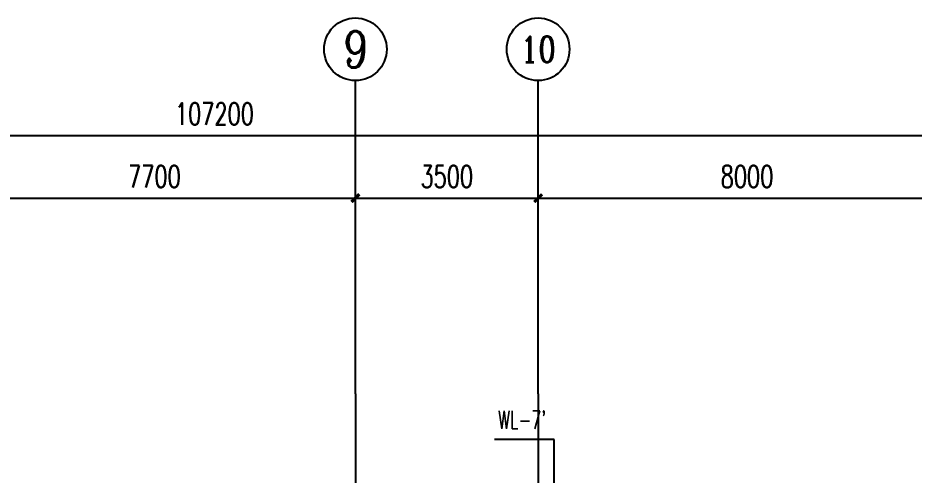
# Model space of a CAD drawing. Extents: x 0 to 2838408, y -923048 to 203859.
# Drawn here: x 2394753 to 2411917, y -608495 to -599741 of the extents above; entities that cross this region are included whole.
import ezdxf
from ezdxf.enums import TextEntityAlignment as Align

# ---------------------------------------------------------------- set-up
doc = ezdxf.new("R2010")
doc.units = 0
doc.header["$LTSCALE"] = 1000
for name, color, linetype in [('AXIS', 3, 'Continuous'), ('AXIS_TEXT', 7, 'Continuous'), ('DIM_污水', 3, 'Continuous'), ('DOTE', 8, 'Continuous'), ('XREF', 8, 'Continuous')]:
    doc.layers.add(name, color=color, linetype=linetype)
doc.styles.add('_TCH_AXIS', font='COMPLEX', dxfattribs={"bigfont": 'GBCBIG'})
doc.styles.add('_TWT_SERIAL', font='COMPLEX', dxfattribs={"width": 0.8, "height": 2.3, "bigfont": 'HZTXT'})
doc.styles.add('A_DIM_T3', font='SIMPLEX', dxfattribs={"width": 0.7, "bigfont": 'HZ'})
doc.styles.add('COMPLEX', font='COMPLEX')
doc.dimstyles.new('_TCH_ARCH&&150', dxfattribs={"dimtxt": 420, "dimasz": 150, "dimexe": 375, "dimexo": 450, "dimgap": 202.5, "dimtad": 1, "dimdec": 0, "dimzin": 0, "dimdsep": 46, "dimtxsty": 'A_DIM_T3', "dimblk": 'ARCHTICK', "dimcen": 0.09, "dimclrt": 7, "dimazin": 2, "dimtfac": 1, "dimtdec": 0, "dimtix": 1, "dimtmove": 2, "dimatfit": 3, "dimfxl": 150, "dimtolj": 1, "dimtzin": 0, "dimarcsym": 0})

# ---------------------------------------------------------------- blocks, each defined once
blk = doc.blocks.new('_ArchTick')
at = {"color": 0, "linetype": 'ByBlock', "const_width": 0.4}
blk.add_lwpolyline([(-0.5, -0.5), (0.5, 0.5)], dxfattribs=at)
blk = doc.blocks.new('*D604')
at = {"layer": 'AXIS', "color": 0, "lineweight": -2, "transparency": 16777216}
for p, q in [((2344917, -606491), (2344917, -601616)), ((2452117, -606491), (2452117, -601616)), ((2344917, -601991), (2452117, -601991))]:
    blk.add_line(p, q, dxfattribs=at)
at = {"layer": 'Defpoints', "color": 0, "transparency": 16777216}
for p in [(2452117, -601991), (2344917, -606941), (2452117, -606941)]:
    blk.add_point(p, dxfattribs=at)
at = {"layer": 'AXIS', "color": 0, "lineweight": -2, "transparency": 16777216, "xscale": 150, "yscale": 150, "zscale": 150, "rotation": 180}
blk.add_blockref('_ArchTick', (2344917, -601991), dxfattribs=at)
at = {"layer": 'AXIS', "color": 0, "lineweight": -2, "transparency": 16777216, "xscale": 150, "yscale": 150, "zscale": 150}
blk.add_blockref('_ArchTick', (2452117, -601991), dxfattribs=at)
at = {"layer": 'AXIS', "color": 7, "transparency": 16777216, "insert": (2398517, -601579), "char_height": 420, "attachment_point": 5, "style": 'A_DIM_T3'}
blk.add_mtext('\\A1;107200', dxfattribs=at)
blk = doc.blocks.new('*D613')
at = {"layer": 'AXIS', "color": 0, "lineweight": -2, "transparency": 16777216}
for p, q in [((2393517, -606491), (2393517, -602816)), ((2401217, -606491), (2401217, -602816)), ((2393517, -603191), (2401217, -603191))]:
    blk.add_line(p, q, dxfattribs=at)
at = {"layer": 'Defpoints', "color": 0, "transparency": 16777216}
for p in [(2401217, -603191), (2393517, -606941), (2401217, -606941)]:
    blk.add_point(p, dxfattribs=at)
at = {"layer": 'AXIS', "color": 0, "lineweight": -2, "transparency": 16777216, "xscale": 150, "yscale": 150, "zscale": 150, "rotation": 180}
blk.add_blockref('_ArchTick', (2393517, -603191), dxfattribs=at)
at = {"layer": 'AXIS', "color": 0, "lineweight": -2, "transparency": 16777216, "xscale": 150, "yscale": 150, "zscale": 150}
blk.add_blockref('_ArchTick', (2401217, -603191), dxfattribs=at)
at = {"layer": 'AXIS', "color": 7, "transparency": 16777216, "insert": (2397367, -602779), "char_height": 420, "attachment_point": 5, "style": 'A_DIM_T3'}
blk.add_mtext('\\A1;7700', dxfattribs=at)
blk = doc.blocks.new('*D614')
at = {"layer": 'AXIS', "color": 0, "lineweight": -2, "transparency": 16777216}
for p, q in [((2401217, -606491), (2401217, -602816)), ((2404717, -606491), (2404717, -602816)), ((2401217, -603191), (2404717, -603191))]:
    blk.add_line(p, q, dxfattribs=at)
at = {"layer": 'Defpoints', "color": 0, "transparency": 16777216}
for p in [(2404717, -603191), (2401217, -606941), (2404717, -606941)]:
    blk.add_point(p, dxfattribs=at)
at = {"layer": 'AXIS', "color": 0, "lineweight": -2, "transparency": 16777216, "xscale": 150, "yscale": 150, "zscale": 150, "rotation": 180}
blk.add_blockref('_ArchTick', (2401217, -603191), dxfattribs=at)
at = {"layer": 'AXIS', "color": 0, "lineweight": -2, "transparency": 16777216, "xscale": 150, "yscale": 150, "zscale": 150}
blk.add_blockref('_ArchTick', (2404717, -603191), dxfattribs=at)
at = {"layer": 'AXIS', "color": 7, "transparency": 16777216, "insert": (2402967, -602779), "char_height": 420, "attachment_point": 5, "style": 'A_DIM_T3'}
blk.add_mtext('\\A1;3500', dxfattribs=at)
blk = doc.blocks.new('*D615')
at = {"layer": 'AXIS', "color": 0, "lineweight": -2, "transparency": 16777216}
for p, q in [((2404717, -606491), (2404717, -602816)), ((2412717, -606491), (2412717, -602816)), ((2404717, -603191), (2412717, -603191))]:
    blk.add_line(p, q, dxfattribs=at)
at = {"layer": 'Defpoints', "color": 0, "transparency": 16777216}
for p in [(2412717, -603191), (2404717, -606941), (2412717, -606941)]:
    blk.add_point(p, dxfattribs=at)
at = {"layer": 'AXIS', "color": 0, "lineweight": -2, "transparency": 16777216, "xscale": 150, "yscale": 150, "zscale": 150, "rotation": 180}
blk.add_blockref('_ArchTick', (2404717, -603191), dxfattribs=at)
at = {"layer": 'AXIS', "color": 0, "lineweight": -2, "transparency": 16777216, "xscale": 150, "yscale": 150, "zscale": 150}
blk.add_blockref('_ArchTick', (2412717, -603191), dxfattribs=at)
at = {"layer": 'AXIS', "color": 7, "transparency": 16777216, "insert": (2408717, -602779), "char_height": 420, "attachment_point": 5, "style": 'A_DIM_T3'}
blk.add_mtext('\\A1;8000', dxfattribs=at)
blk = doc.blocks.new('*D668')
at = {"layer": 'AXIS', "color": 0, "lineweight": -2, "transparency": 16777216}
for p, q in [((2344917, -606491), (2344917, -601616)), ((2452117, -606491), (2452117, -601616)), ((2344917, -601991), (2452117, -601991))]:
    blk.add_line(p, q, dxfattribs=at)
at = {"layer": 'Defpoints', "color": 0, "transparency": 16777216}
for p in [(2452117, -601991), (2344917, -606941), (2452117, -606941)]:
    blk.add_point(p, dxfattribs=at)
at = {"layer": 'AXIS', "color": 0, "lineweight": -2, "transparency": 16777216, "xscale": 150, "yscale": 150, "zscale": 150, "rotation": 180}
blk.add_blockref('_ArchTick', (2344917, -601991), dxfattribs=at)
at = {"layer": 'AXIS', "color": 0, "lineweight": -2, "transparency": 16777216, "xscale": 150, "yscale": 150, "zscale": 150}
blk.add_blockref('_ArchTick', (2452117, -601991), dxfattribs=at)
at = {"layer": 'AXIS', "color": 7, "transparency": 16777216, "insert": (2398517, -601579), "char_height": 420, "attachment_point": 5, "style": 'A_DIM_T3'}
blk.add_mtext('\\A1;107200', dxfattribs=at)
blk = doc.blocks.new('*D677')
at = {"layer": 'AXIS', "color": 0, "lineweight": -2, "transparency": 16777216}
for p, q in [((2393517, -606491), (2393517, -602816)), ((2401217, -606491), (2401217, -602816)), ((2393517, -603191), (2401217, -603191))]:
    blk.add_line(p, q, dxfattribs=at)
at = {"layer": 'Defpoints', "color": 0, "transparency": 16777216}
for p in [(2401217, -603191), (2393517, -606941), (2401217, -606941)]:
    blk.add_point(p, dxfattribs=at)
at = {"layer": 'AXIS', "color": 0, "lineweight": -2, "transparency": 16777216, "xscale": 150, "yscale": 150, "zscale": 150, "rotation": 180}
blk.add_blockref('_ArchTick', (2393517, -603191), dxfattribs=at)
at = {"layer": 'AXIS', "color": 0, "lineweight": -2, "transparency": 16777216, "xscale": 150, "yscale": 150, "zscale": 150}
blk.add_blockref('_ArchTick', (2401217, -603191), dxfattribs=at)
at = {"layer": 'AXIS', "color": 7, "transparency": 16777216, "insert": (2397367, -602779), "char_height": 420, "attachment_point": 5, "style": 'A_DIM_T3'}
blk.add_mtext('\\A1;7700', dxfattribs=at)
blk = doc.blocks.new('*D678')
at = {"layer": 'AXIS', "color": 0, "lineweight": -2, "transparency": 16777216}
for p, q in [((2401217, -606491), (2401217, -602816)), ((2404717, -606491), (2404717, -602816)), ((2401217, -603191), (2404717, -603191))]:
    blk.add_line(p, q, dxfattribs=at)
at = {"layer": 'Defpoints', "color": 0, "transparency": 16777216}
for p in [(2404717, -603191), (2401217, -606941), (2404717, -606941)]:
    blk.add_point(p, dxfattribs=at)
at = {"layer": 'AXIS', "color": 0, "lineweight": -2, "transparency": 16777216, "xscale": 150, "yscale": 150, "zscale": 150, "rotation": 180}
blk.add_blockref('_ArchTick', (2401217, -603191), dxfattribs=at)
at = {"layer": 'AXIS', "color": 0, "lineweight": -2, "transparency": 16777216, "xscale": 150, "yscale": 150, "zscale": 150}
blk.add_blockref('_ArchTick', (2404717, -603191), dxfattribs=at)
at = {"layer": 'AXIS', "color": 7, "transparency": 16777216, "insert": (2402967, -602779), "char_height": 420, "attachment_point": 5, "style": 'A_DIM_T3'}
blk.add_mtext('\\A1;3500', dxfattribs=at)
blk = doc.blocks.new('*D679')
at = {"layer": 'AXIS', "color": 0, "lineweight": -2, "transparency": 16777216}
for p, q in [((2404717, -606491), (2404717, -602816)), ((2412717, -606491), (2412717, -602816)), ((2404717, -603191), (2412717, -603191))]:
    blk.add_line(p, q, dxfattribs=at)
at = {"layer": 'Defpoints', "color": 0, "transparency": 16777216}
for p in [(2412717, -603191), (2404717, -606941), (2412717, -606941)]:
    blk.add_point(p, dxfattribs=at)
at = {"layer": 'AXIS', "color": 0, "lineweight": -2, "transparency": 16777216, "xscale": 150, "yscale": 150, "zscale": 150, "rotation": 180}
blk.add_blockref('_ArchTick', (2404717, -603191), dxfattribs=at)
at = {"layer": 'AXIS', "color": 0, "lineweight": -2, "transparency": 16777216, "xscale": 150, "yscale": 150, "zscale": 150}
blk.add_blockref('_ArchTick', (2412717, -603191), dxfattribs=at)
at = {"layer": 'AXIS', "color": 7, "transparency": 16777216, "insert": (2408717, -602779), "char_height": 420, "attachment_point": 5, "style": 'A_DIM_T3'}
blk.add_mtext('\\A1;8000', dxfattribs=at)
blk = doc.blocks.new('*D732')
at = {"layer": 'AXIS', "color": 0, "lineweight": -2, "transparency": 16777216}
for p, q in [((2344917, -606491), (2344917, -601616)), ((2452117, -606491), (2452117, -601616)), ((2344917, -601991), (2452117, -601991))]:
    blk.add_line(p, q, dxfattribs=at)
at = {"layer": 'Defpoints', "color": 0, "transparency": 16777216}
for p in [(2452117, -601991), (2344917, -606941), (2452117, -606941)]:
    blk.add_point(p, dxfattribs=at)
at = {"layer": 'AXIS', "color": 0, "lineweight": -2, "transparency": 16777216, "xscale": 150, "yscale": 150, "zscale": 150, "rotation": 180}
blk.add_blockref('_ArchTick', (2344917, -601991), dxfattribs=at)
at = {"layer": 'AXIS', "color": 0, "lineweight": -2, "transparency": 16777216, "xscale": 150, "yscale": 150, "zscale": 150}
blk.add_blockref('_ArchTick', (2452117, -601991), dxfattribs=at)
at = {"layer": 'AXIS', "color": 7, "transparency": 16777216, "insert": (2398517, -601579), "char_height": 420, "attachment_point": 5, "style": 'A_DIM_T3'}
blk.add_mtext('\\A1;107200', dxfattribs=at)
blk = doc.blocks.new('*D741')
at = {"layer": 'AXIS', "color": 0, "lineweight": -2, "transparency": 16777216}
for p, q in [((2393517, -606491), (2393517, -602816)), ((2401217, -606491), (2401217, -602816)), ((2393517, -603191), (2401217, -603191))]:
    blk.add_line(p, q, dxfattribs=at)
at = {"layer": 'Defpoints', "color": 0, "transparency": 16777216}
for p in [(2401217, -603191), (2393517, -606941), (2401217, -606941)]:
    blk.add_point(p, dxfattribs=at)
at = {"layer": 'AXIS', "color": 0, "lineweight": -2, "transparency": 16777216, "xscale": 150, "yscale": 150, "zscale": 150, "rotation": 180}
blk.add_blockref('_ArchTick', (2393517, -603191), dxfattribs=at)
at = {"layer": 'AXIS', "color": 0, "lineweight": -2, "transparency": 16777216, "xscale": 150, "yscale": 150, "zscale": 150}
blk.add_blockref('_ArchTick', (2401217, -603191), dxfattribs=at)
at = {"layer": 'AXIS', "color": 7, "transparency": 16777216, "insert": (2397367, -602779), "char_height": 420, "attachment_point": 5, "style": 'A_DIM_T3'}
blk.add_mtext('\\A1;7700', dxfattribs=at)
blk = doc.blocks.new('*D742')
at = {"layer": 'AXIS', "color": 0, "lineweight": -2, "transparency": 16777216}
for p, q in [((2401217, -606491), (2401217, -602816)), ((2404717, -606491), (2404717, -602816)), ((2401217, -603191), (2404717, -603191))]:
    blk.add_line(p, q, dxfattribs=at)
at = {"layer": 'Defpoints', "color": 0, "transparency": 16777216}
for p in [(2404717, -603191), (2401217, -606941), (2404717, -606941)]:
    blk.add_point(p, dxfattribs=at)
at = {"layer": 'AXIS', "color": 0, "lineweight": -2, "transparency": 16777216, "xscale": 150, "yscale": 150, "zscale": 150, "rotation": 180}
blk.add_blockref('_ArchTick', (2401217, -603191), dxfattribs=at)
at = {"layer": 'AXIS', "color": 0, "lineweight": -2, "transparency": 16777216, "xscale": 150, "yscale": 150, "zscale": 150}
blk.add_blockref('_ArchTick', (2404717, -603191), dxfattribs=at)
at = {"layer": 'AXIS', "color": 7, "transparency": 16777216, "insert": (2402967, -602779), "char_height": 420, "attachment_point": 5, "style": 'A_DIM_T3'}
blk.add_mtext('\\A1;3500', dxfattribs=at)
blk = doc.blocks.new('*D743')
at = {"layer": 'AXIS', "color": 0, "lineweight": -2, "transparency": 16777216}
for p, q in [((2404717, -606491), (2404717, -602816)), ((2412717, -606491), (2412717, -602816)), ((2404717, -603191), (2412717, -603191))]:
    blk.add_line(p, q, dxfattribs=at)
at = {"layer": 'Defpoints', "color": 0, "transparency": 16777216}
for p in [(2412717, -603191), (2404717, -606941), (2412717, -606941)]:
    blk.add_point(p, dxfattribs=at)
at = {"layer": 'AXIS', "color": 0, "lineweight": -2, "transparency": 16777216, "xscale": 150, "yscale": 150, "zscale": 150, "rotation": 180}
blk.add_blockref('_ArchTick', (2404717, -603191), dxfattribs=at)
at = {"layer": 'AXIS', "color": 0, "lineweight": -2, "transparency": 16777216, "xscale": 150, "yscale": 150, "zscale": 150}
blk.add_blockref('_ArchTick', (2412717, -603191), dxfattribs=at)
at = {"layer": 'AXIS', "color": 7, "transparency": 16777216, "insert": (2408717, -602779), "char_height": 420, "attachment_point": 5, "style": 'A_DIM_T3'}
blk.add_mtext('\\A1;8000', dxfattribs=at)
blk = doc.blocks.new('_AXISO')
at = {"color": 0}
blk.add_circle((0, 0), 0.5, dxfattribs=at)
at = {"layer": 'AXIS_TEXT', "color": 0, "style": 'COMPLEX', "width": 1.041667}
blk.add_attdef('A', text='', height=0.56, dxfattribs=at).set_placement((-0.25, -0.28), (0.25, -0.28), align=Align.FIT)
blk = doc.blocks.new('*D796')
at = {"layer": 'AXIS', "color": 0, "lineweight": -2, "transparency": 16777216}
for p, q in [((2344917, -606491), (2344917, -601616)), ((2452117, -606491), (2452117, -601616)), ((2344917, -601991), (2452117, -601991))]:
    blk.add_line(p, q, dxfattribs=at)
at = {"layer": 'Defpoints', "color": 0, "transparency": 16777216}
for p in [(2452117, -601991), (2344917, -606941), (2452117, -606941)]:
    blk.add_point(p, dxfattribs=at)
at = {"layer": 'AXIS', "color": 0, "lineweight": -2, "transparency": 16777216, "xscale": 150, "yscale": 150, "zscale": 150, "rotation": 180}
blk.add_blockref('_ArchTick', (2344917, -601991), dxfattribs=at)
at = {"layer": 'AXIS', "color": 0, "lineweight": -2, "transparency": 16777216, "xscale": 150, "yscale": 150, "zscale": 150}
blk.add_blockref('_ArchTick', (2452117, -601991), dxfattribs=at)
at = {"layer": 'AXIS', "color": 7, "transparency": 16777216, "insert": (2398517, -601579), "char_height": 420, "attachment_point": 5, "style": 'A_DIM_T3'}
blk.add_mtext('\\A1;107200', dxfattribs=at)
blk = doc.blocks.new('*D805')
at = {"layer": 'AXIS', "color": 0, "lineweight": -2, "transparency": 16777216}
for p, q in [((2393517, -606491), (2393517, -602816)), ((2401217, -606491), (2401217, -602816)), ((2393517, -603191), (2401217, -603191))]:
    blk.add_line(p, q, dxfattribs=at)
at = {"layer": 'Defpoints', "color": 0, "transparency": 16777216}
for p in [(2401217, -603191), (2393517, -606941), (2401217, -606941)]:
    blk.add_point(p, dxfattribs=at)
at = {"layer": 'AXIS', "color": 0, "lineweight": -2, "transparency": 16777216, "xscale": 150, "yscale": 150, "zscale": 150, "rotation": 180}
blk.add_blockref('_ArchTick', (2393517, -603191), dxfattribs=at)
at = {"layer": 'AXIS', "color": 0, "lineweight": -2, "transparency": 16777216, "xscale": 150, "yscale": 150, "zscale": 150}
blk.add_blockref('_ArchTick', (2401217, -603191), dxfattribs=at)
at = {"layer": 'AXIS', "color": 7, "transparency": 16777216, "insert": (2397367, -602779), "char_height": 420, "attachment_point": 5, "style": 'A_DIM_T3'}
blk.add_mtext('\\A1;7700', dxfattribs=at)
blk = doc.blocks.new('*D806')
at = {"layer": 'AXIS', "color": 0, "lineweight": -2, "transparency": 16777216}
for p, q in [((2401217, -606491), (2401217, -602816)), ((2404717, -606491), (2404717, -602816)), ((2401217, -603191), (2404717, -603191))]:
    blk.add_line(p, q, dxfattribs=at)
at = {"layer": 'Defpoints', "color": 0, "transparency": 16777216}
for p in [(2404717, -603191), (2401217, -606941), (2404717, -606941)]:
    blk.add_point(p, dxfattribs=at)
at = {"layer": 'AXIS', "color": 0, "lineweight": -2, "transparency": 16777216, "xscale": 150, "yscale": 150, "zscale": 150, "rotation": 180}
blk.add_blockref('_ArchTick', (2401217, -603191), dxfattribs=at)
at = {"layer": 'AXIS', "color": 0, "lineweight": -2, "transparency": 16777216, "xscale": 150, "yscale": 150, "zscale": 150}
blk.add_blockref('_ArchTick', (2404717, -603191), dxfattribs=at)
at = {"layer": 'AXIS', "color": 7, "transparency": 16777216, "insert": (2402967, -602779), "char_height": 420, "attachment_point": 5, "style": 'A_DIM_T3'}
blk.add_mtext('\\A1;3500', dxfattribs=at)
blk = doc.blocks.new('*D807')
at = {"layer": 'AXIS', "color": 0, "lineweight": -2, "transparency": 16777216}
for p, q in [((2404717, -606491), (2404717, -602816)), ((2412717, -606491), (2412717, -602816)), ((2404717, -603191), (2412717, -603191))]:
    blk.add_line(p, q, dxfattribs=at)
at = {"layer": 'Defpoints', "color": 0, "transparency": 16777216}
for p in [(2412717, -603191), (2404717, -606941), (2412717, -606941)]:
    blk.add_point(p, dxfattribs=at)
at = {"layer": 'AXIS', "color": 0, "lineweight": -2, "transparency": 16777216, "xscale": 150, "yscale": 150, "zscale": 150, "rotation": 180}
blk.add_blockref('_ArchTick', (2404717, -603191), dxfattribs=at)
at = {"layer": 'AXIS', "color": 0, "lineweight": -2, "transparency": 16777216, "xscale": 150, "yscale": 150, "zscale": 150}
blk.add_blockref('_ArchTick', (2412717, -603191), dxfattribs=at)
at = {"layer": 'AXIS', "color": 7, "transparency": 16777216, "insert": (2408717, -602779), "char_height": 420, "attachment_point": 5, "style": 'A_DIM_T3'}
blk.add_mtext('\\A1;8000', dxfattribs=at)
blk = doc.blocks.new('4F1')
at = {"layer": 'AXIS'}
for p, q in [((2401216.7, -606941.3), (2401216.7, -600941.3)), ((2404716.7, -606941.3), (2404716.7, -600941.3))]:
    blk.add_line(p, q, dxfattribs=at)
at = {"layer": 'DOTE'}
for p, q in [((2401216.7, -606941.3), (2401216.7, -690141.3)), ((2404716.7, -606941.3), (2404716.7, -690141.3))]:
    blk.add_line(p, q, dxfattribs=at)
at = {"layer": 'AXIS'}
ref = blk.add_blockref('_AXISO', (2401216.7, -600341.3), dxfattribs=dict(at, xscale=1200, yscale=1200, zscale=1200))
ref.add_attrib('A', '9', dxfattribs={"layer": 'AXIS_TEXT', "height": 698.9, "style": '_TCH_AXIS'}).set_placement((2400983.8, -600690.8), (2401449.7, -600690.8), align=Align.FIT)
ref = blk.add_blockref('_AXISO', (2404716.7, -600341.3), dxfattribs=dict(at, xscale=1200, yscale=1200, zscale=1200))
ref.add_attrib('A', '10', dxfattribs={"layer": 'AXIS_TEXT', "height": 492.67, "style": '_TCH_AXIS'}).set_placement((2404376.6, -600587.6), (2405056.9, -600587.6), align=Align.FIT)
for p1, p2, distance, picture, middle in [((2344916.7, -606941.3), (2452116.7, -606941.3), 4950, '*D604', (2398516.7, -601578.8)), ((2344916.7, -606941.3), (2452116.7, -606941.3), 4950, '*D668', (2398516.7, -601578.8)), ((2344916.7, -606941.3), (2452116.7, -606941.3), 4950, '*D732', (2398516.7, -601578.8)), ((2344916.7, -606941.3), (2452116.7, -606941.3), 4950, '*D796', (2398516.7, -601578.8)), ((2393516.7, -606941.3), (2401216.7, -606941.3), 3750, '*D613', (2397366.7, -602778.8)), ((2393516.7, -606941.3), (2401216.7, -606941.3), 3750, '*D677', (2397366.7, -602778.8)), ((2393516.7, -606941.3), (2401216.7, -606941.3), 3750, '*D741', (2397366.7, -602778.8)), ((2393516.7, -606941.3), (2401216.7, -606941.3), 3750, '*D805', (2397366.7, -602778.8)), ((2401216.7, -606941.3), (2404716.7, -606941.3), 3750, '*D614', (2402966.7, -602778.8)), ((2401216.7, -606941.3), (2404716.7, -606941.3), 3750, '*D678', (2402966.7, -602778.8)), ((2401216.7, -606941.3), (2404716.7, -606941.3), 3750, '*D742', (2402966.7, -602778.8)), ((2401216.7, -606941.3), (2404716.7, -606941.3), 3750, '*D806', (2402966.7, -602778.8)), ((2404716.7, -606941.3), (2412716.7, -606941.3), 3750, '*D615', (2408716.7, -602778.8)), ((2404716.7, -606941.3), (2412716.7, -606941.3), 3750, '*D679', (2408716.7, -602778.8)), ((2404716.7, -606941.3), (2412716.7, -606941.3), 3750, '*D743', (2408716.7, -602778.8)), ((2404716.7, -606941.3), (2412716.7, -606941.3), 3750, '*D807', (2408716.7, -602778.8))]:
    dim = blk.add_aligned_dim(p1=p1, p2=p2, distance=distance, dimstyle='_TCH_ARCH&&150', dxfattribs=at)
    dim.commit()
    dim.dimension.update_dxf_attribs({"geometry": picture, "text_midpoint": middle})

msp = doc.modelspace()

# ---------------------------------------------------------------- linework, layer by layer
at = {"layer": 'DIM_污水', "linetype": 'ByBlock'}
for p, q in [((2405025.2, -607813.2), (2403883.1, -607813.2)), ((2405025.2, -609241.3), (2405025.2, -607813.2))]:
    msp.add_line(p, q, dxfattribs=at)

# ---------------------------------------------------------------- block references
at = {"layer": 'XREF'}
msp.add_blockref('4F1', (0, 0), dxfattribs=at)

# ---------------------------------------------------------------- texts
at = {"layer": 'DIM_污水', "color": 7, "linetype": 'ByBlock', "style": '_TWT_SERIAL', "width": 0.64}
msp.add_text("WL-7'", height=345, dxfattribs=at).set_placement((2403952.1, -607609.5))

doc.saveas('drawing.dxf')
